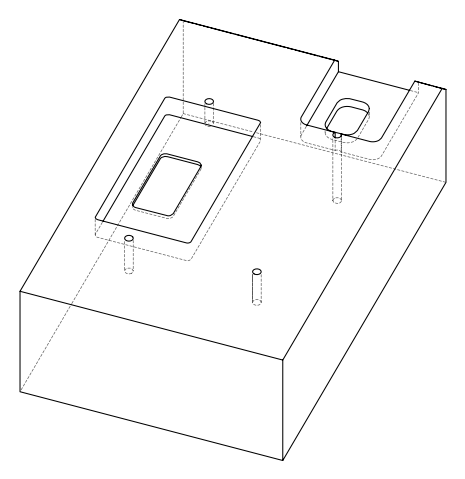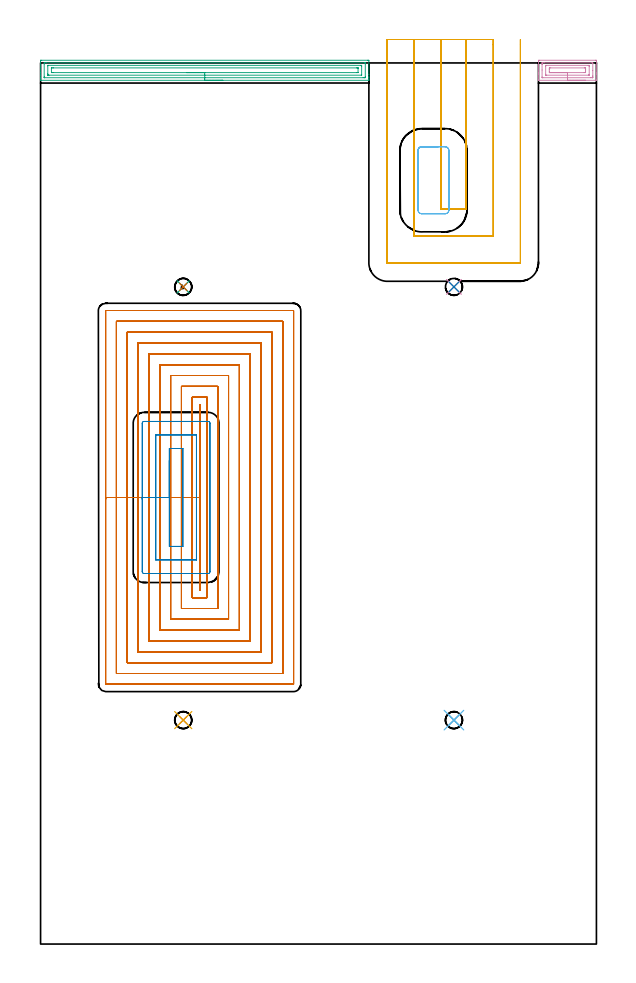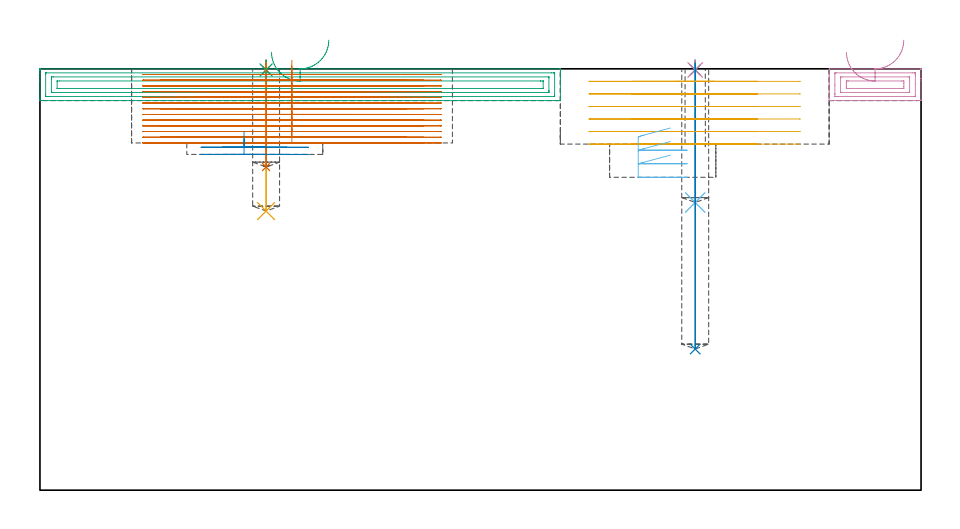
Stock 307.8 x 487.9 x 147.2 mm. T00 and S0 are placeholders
(PLAN: 14 operations, 5 tool changes, 132.1 min)
(1 SPOT_DRILL | STEP1POCKET | NXT0321_9005460120000 | 0.03 min | 1 mm3)
(2 SPOT_DRILL_1 | STEP1POCKET_1 | NXT0321_9005460120000 | 0.03 min | 3 mm3)
(3 SPOT_DRILL_2 | STEP1POCKET_2 | NXT0321_9005460120000 | 0.03 min | 1 mm3)
(4 SPOT_DRILL_3 | STEP1POCKET_3 | NXT0321_9005460120000 | 0.03 min | 1 mm3)
(5 DRILL_BLIND_HOLE_INTO_CENTER | STEP1POCKET | NXT0301_065 | 0.21 min | 3344 mm3)
(6 DRILL_BLIND_HOLE_INTO_CENTER_1 | STEP1POCKET_1 | NXT0301_065 | 0.2 min | 3136 mm3)
(7 DRILL_BLIND_HOLE_INTO_CENTER_2 | STEP1POCKET_2 | NXT0301_065 | 0.15 min | 2284 mm3)
(8 DRILL_BLIND_HOLE_INTO_CENTER_3 | STEP1POCKET_3 | NXT0301_065 | 0.4 min | 6663 mm3)
(9 AREA_MILL | FG_CHAMFER_SURFACE | UGT0205_001 | 6.08 min | 11586 mm3)
(10 AREA_MILL_1 | FG_CHAMFER_SURFACE_1 | UGT0205_001 | 1.29 min | 2365 mm3)
(11 MILL_OPEN_POCKET | POCKET_OPEN | UGT0201_136 | Follow Part, ap 5, ae 75% | 11.77 min | 296401 mm3)
(12 MILL_RECTANGULAR_POCKET | POCKET_RECTANGULAR_STRAIGHT | UGT0201_136 | Follow Part, ap 5, ae 75% | 1.01 min | 23120 mm3)
(13 MILL_RECTANGULAR_POCKET_1 | POCKET_RECTANGULAR_STRAIGHT_1 | NXT0201_009 | Follow Part, ap 2, ae 75% | 108.48 min | 623849 mm3)
(14 MILL_RECTANGULAR_POCKET_2 | POCKET_RECTANGULAR_STRAIGHT_2 | NXT0201_013 | Follow Part, ap 2.5, ae 75% | 2.44 min | 17775 mm3)
(TOOL NXT0321_9005460120000 | NC Spot Drill, 142deg, 12mm, Carbide, Uncoated | D12 PA142 FL30 Z2)
(TOOL NXT0301_065 | Carbide Drill 9.4mm [860.1-0940-075A1-MM 2214] | D9.4 PA140 FL98 Z2)
(TOOL UGT0205_001 | Chamfer Mill 20 x 3 x 45 deg. | D20 FL50 Z2)
(TOOL UGT0201_136 | Carbide End Mill 20.0 | D20 FL30 Z4)
(TOOL NXT0201_009 | ENDMILL 8mm [2P460-0800-NA 1630] | D8 FL26 Z6)
(TOOL NXT0201_013 | ENDMILL 10mm | D10 FL30 Z4)
(OP 1 SPOT_DRILL)
G17 G21 G94 G90
T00 M6
G54
G17 G0 G90 X79. Y124. S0 M3
G43 Z157.2 H0
G94 G81 G98 Z146.795 F250. R150.2
G80
M5
M2
(OP 2 SPOT_DRILL_1)
G17 G21 G94 G90
T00 M6
G54
G17 G0 G90 X228.9 Y124. S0 M3
G43 Z157.2 H0
G94 G81 G98 Z146.795 F250. R150.2
G80
M5
M2
(OP 3 SPOT_DRILL_2)
G17 G21 G94 G90
T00 M6
G54
G17 G0 G90 X79. Y363.9 S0 M3
G43 Z157.2 H0
G94 G81 G98 Z146.795 F250. R150.2
G80
M5
M2
(OP 4 SPOT_DRILL_3)
G17 G21 G94 G90
T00 M6
G54
G17 G0 G90 X228.9 Y363.9 S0 M3
G43 Z157.2 H0
G94 G81 G98 Z146.795 F250. R150.2
G80
M5
M2
(OP 5 DRILL_BLIND_HOLE_INTO_CENTER)
G17 G21 G94 G90
T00 M6
G54
G17 G0 G90 X79. Y124. S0 M3
G43 Z157.2 H1
G94 G81 G98 Z97.5 F250. R149.2
G80
M5
M2
(OP 6 DRILL_BLIND_HOLE_INTO_CENTER_1)
G17 G21 G94 G90
T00 M6
G54
G17 G0 G90 X228.9 Y124. S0 M3
G43 Z157.2 H1
G94 G81 G98 Z100.5 F250. R149.2
G80
M5
M2
(OP 7 DRILL_BLIND_HOLE_INTO_CENTER_2)
G17 G21 G94 G90
T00 M6
G54
G17 G0 G90 X79. Y363.9 S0 M3
G43 Z157.2 H1
G94 G81 G98 Z112.9 F250. R149.2
G80
M5
M2
(OP 8 DRILL_BLIND_HOLE_INTO_CENTER_3)
G17 G21 G94 G90
T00 M6
G54
G17 G0 G90 X228.9 Y363.9 S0 M3
G43 Z157.2 H1
G94 G81 G98 Z49.3 F250. R149.2
G80
M5
M2
(OP 9 AREA_MILL)
G17 G21 G94 G90
T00 M6
G54
G17 G0 G90 X100.9 Y478.3 S1061 M3
G43 Z157.2 H0
G94 G1 X100.862 Z156.328 F250.
X100.748 Z155.463
X100.559 Z154.612
X100.297 Z153.78
X99.963 Z152.974
X99.56 Z152.2
X99.092 Z151.464
X98.56 Z150.772
X97.971 Z150.129
X97.328 Z149.54
X96.636 Z149.008
X95.9 Z148.54
X95.126 Z148.137
X94.32 Z147.803
X93.488 Z147.541
X92.637 Z147.352
X91.772 Z147.238
X90.9 Z147.2
X0.178
X0.01 Y478.303 Z147.188
X0.004 Y478.343 Z147.148
X0.002 Y478.372 Z147.119
X0. Y478.802 Z146.698
Y479.115 Z146.385
Y479.826 Z145.67
Y481.075 Z144.422
Y482.509 Z142.987
X0.001 Y488.769 Z136.729
X0.003 Y489.391 Z136.107
X0.006 Y489.393 Z136.105
X0.625 Y489.4 Z136.1
X181.175
X181.441 Y489.397 Z136.102
X181.79 Y489.392 Z136.106
X181.8 Y489.038 Z136.459
Y481.614 Z143.881
Y480.181 Z145.315
Y479.826 Z145.67
Y479.115 Z146.385
Y478.802 Z146.698
X181.793 Y478.37 Z147.122
X181.79 Y478.302 Z147.188
X181.622 Y478.3 Z147.2
X90.9
Y479.714 Z145.786
X2.301 Y479.715 Z145.785
X2.079 Y479.719 Z145.781
X2.02 Y479.721 Z145.779
X2.01 Y479.733 Z145.767
X2.005 Y479.767 Z145.733
X2.002 Y479.826 Z145.674
X2. Y480.238 Z145.262
X2.001 Y487.392 Z138.108
X2.007 Y487.874 Z137.626
X2.01 Y487.971 Z137.529
X2.19 Y487.98 Z137.52
X2.302 Y487.984 Z137.516
X2.412 Y487.985 Z137.515
X3.195 Y487.986 Z137.514
X179.499 Y487.985 Z137.515
X179.722 Y487.981 Z137.519
X179.78 Y487.979 Z137.521
X179.79 Y487.967 Z137.533
X179.795 Y487.933 Z137.567
X179.798 Y487.874 Z137.626
X179.8 Y487.462 Z138.038
X179.799 Y480.308 Z145.192
X179.793 Y479.826 Z145.674
X179.79 Y479.729 Z145.771
X179.61 Y479.72 Z145.78
X179.498 Y479.716 Z145.784
X179.388 Y479.715 Z145.785
X178.605 Y479.714 Z145.786
X90.9
Y481.128 Z144.372
X4.685 Y481.129 Z144.371
X4.2 Y481.131 Z144.369
X4.039 Y481.134 Z144.366
X4.019 Y481.135 Z144.365
X4.01 Y481.175 Z144.325
X4.005 Y481.281 Z144.219
X4.002 Y481.414 Z144.086
X4. Y481.614 Z143.886
Y481.814 Z143.686
Y486.285 Z139.215
X4.004 Y486.486 Z139.014
X4.008 Y486.542 Z138.958
X4.012 Y486.566 Z138.934
X4.02 Y486.567 Z138.933
X4.079 Y486.57 Z138.93
X4.2 Y486.571 Z138.929
X177.115
X177.6 Y486.569 Z138.931
X177.761 Y486.566 Z138.934
X177.781 Y486.565 Z138.935
X177.79 Y486.525 Z138.975
X177.795 Y486.419 Z139.081
X177.798 Y486.286 Z139.214
X177.8 Y486.086 Z139.414
Y485.886 Z139.614
Y481.415 Z144.085
X177.796 Y481.215 Z144.285
X177.792 Y481.158 Z144.342
X177.788 Y481.134 Z144.366
X177.781 Y481.133 Z144.367
X177.721 Y481.13 Z144.37
X177.6 Y481.129 Z144.371
X90.9 Y481.128 Z144.372
Y482.543 Z142.957
X6.847
X6.022 Y482.55 Z142.95
X6.01 Y482.554 Z142.946
X6.005 Y482.576 Z142.924
X6.001 Y482.63 Z142.87
Y485.069 Z140.431
X6.005 Y485.123 Z140.377
X6.01 Y485.146 Z140.354
X6.028 Y485.151 Z140.349
X6.881 Y485.157 Z140.343
X6.915
X174.953
X175.778 Y485.15 Z140.35
X175.79 Y485.146 Z140.354
X175.795 Y485.124 Z140.376
X175.799 Y485.07 Z140.43
Y482.631 Z142.869
X175.795 Y482.577 Z142.923
X175.79 Y482.554 Z142.946
X175.773 Y482.549 Z142.951
X174.919 Y482.543 Z142.957
X174.885
X90.9
X90.028 Z142.995
X89.164 Z143.109
X88.312 Z143.298
X87.48 Z143.56
X86.674 Z143.894
X85.9 Z144.297
X85.164 Z144.766
X84.472 Z145.297
X83.829 Z145.886
X83.24 Z146.529
X82.709 Z147.222
X82.24 Z147.957
X81.837 Z148.731
X81.503 Z149.537
X81.241 Z150.369
X81.052 Z151.221
X80.938 Z152.086
X80.9 Z152.957
G0 Z157.2
M5
M2
(OP 10 AREA_MILL_1)
G17 G21 G94 G90
T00 M6
G54
G17 G0 G90 X301.75 Y478.3 S1061 M3
G43 Z157.2 H0
G94 G1 X301.712 Z156.328 F250.
X301.598 Z155.463
X301.409 Z154.612
X301.147 Z153.78
X300.813 Z152.974
X300.41 Z152.2
X299.941 Z151.464
X299.41 Z150.772
X298.821 Z150.129
X298.178 Z149.54
X297.486 Z149.008
X296.75 Z148.54
X295.976 Z148.137
X295.17 Z147.803
X294.338 Z147.541
X293.486 Z147.352
X292.622 Z147.238
X291.75 Z147.2
X275.785
X275.71 Y478.304 Z147.189
X275.706 Y478.333 Z147.161
X275.7 Y478.542 Z146.957
Y481.785 Z143.712
Y482.509 Z142.985
X275.701 Y488.769 Z136.727
X275.702 Y489.299 Z136.197
X275.706 Y489.391 Z136.105
X276.228 Y489.4 Z136.1
X307.272
X307.536 Y489.397 Z136.101
X307.79 Y489.391 Z136.105
X307.8 Y489.13 Z136.366
Y482.509 Z142.985
Y481.785 Z143.712
Y481.614 Z143.883
Y478.541 Z146.957
X307.794 Y478.333 Z147.161
X307.79 Y478.304 Z147.189
X307.715 Y478.3 Z147.2
X291.75
Y479.714 Z145.786
X278.112 Y479.715 Z145.785
X278.002 Y479.717 Z145.783
X277.892 Y479.721 Z145.779
X277.71 Y479.731 Z145.769
X277.707 Y479.826 Z145.674
X277.701 Y480.129 Z145.371
X277.7 Y484.002 Z141.498
Y486.98 Z138.52
X277.701 Y487.284 Z138.216
X277.707 Y487.874 Z137.626
X277.71 Y487.95 Z137.55
X277.716 Y487.979 Z137.521
X277.782 Y487.982 Z137.518
X277.893 Y487.985 Z137.515
X278.002
X278.779 Y487.986 Z137.514
X305.388 Y487.985 Z137.515
X305.498 Y487.983 Z137.517
X305.608 Y487.979 Z137.521
X305.79 Y487.969 Z137.531
X305.793 Y487.874 Z137.626
X305.798 Y487.571 Z137.929
X305.8 Y483.698 Z141.802
Y480.72 Z144.78
X305.799 Y480.416 Z145.084
X305.793 Y479.826 Z145.674
X305.79 Y479.75 Z145.75
X305.784 Y479.721 Z145.779
X305.718 Y479.718 Z145.782
X305.607 Y479.715 Z145.785
X305.498
X304.721 Y479.714 Z145.786
X291.75
Y481.128 Z144.372
X280.257 Y481.129 Z144.371
X279.776 Y481.133 Z144.367
X279.717 Y481.135 Z144.365
X279.705 Y481.384 Z144.116
X279.701 Y481.537 Z143.963
X279.7 Y481.614 Z143.886
Y486.162 Z139.338
X279.702 Y486.239 Z139.261
X279.71 Y486.392 Z139.108
X279.725 Y486.565 Z138.935
X279.776 Y486.567 Z138.933
X280.182 Y486.571 Z138.929
X303.243
X303.724 Y486.567 Z138.933
X303.783 Y486.565 Z138.935
X303.794 Y486.316 Z139.184
X303.799 Y486.163 Z139.337
X303.8 Y486.086 Z139.414
Y481.538 Z143.962
X303.798 Y481.461 Z144.039
X303.79 Y481.307 Z144.193
X303.775 Y481.135 Z144.365
X303.724 Y481.133 Z144.367
X303.318 Y481.129 Z144.371
X291.75 Y481.128 Z144.372
Y482.543 Z142.957
X282.403
X281.999 Y482.546 Z142.954
X281.797 Y482.55 Z142.95
X281.71 Y482.554 Z142.946
X281.708 Y482.625 Z142.875
X281.701 Y483.251 Z142.249
X281.7 Y484.297 Z141.203
X281.704 Y485.036 Z140.464
X281.71 Y485.14 Z140.36
X281.798 Y485.15 Z140.35
X282.471 Y485.157 Z140.343
X301.097
X301.501 Y485.154 Z140.346
X301.703 Y485.15 Z140.35
X301.79 Y485.146 Z140.354
X301.792 Y485.075 Z140.425
X301.799 Y484.449 Z141.051
Y483.403 Z142.097
X301.795 Y482.664 Z142.836
X301.79 Y482.56 Z142.94
X301.702 Y482.55 Z142.95
X301.029 Y482.543 Z142.957
X291.75
X290.878 Z142.995
X290.013 Z143.109
X289.162 Z143.298
X288.33 Z143.56
X287.524 Z143.894
X286.75 Z144.297
X286.014 Z144.766
X285.322 Z145.297
X284.679 Z145.886
X284.09 Z146.529
X283.558 Z147.222
X283.09 Z147.957
X282.687 Z148.731
X282.353 Z149.537
X282.091 Z150.369
X281.902 Z151.221
X281.788 Z152.086
X281.75 Z152.957
G0 Z157.2
M5
M2
(OP 11 MILL_OPEN_POCKET)
G17 G21 G94 G90
T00 M6
G54
G17 G0 G90 X221.8 Y500.9 S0 M3
G43 Z157.2 H0
Z142.817
G94 G1 Y497.9 F250.
Y407. F500.
X235.7
Y497.9
Y500.9 F250.
X206.8
Y497.9
Y392. F500.
X250.7
Y497.9
Y500.9 F250.
X191.8
Y497.9
Y377.3 F500.
G3 X192.1 Y377. R0.3
G1 X265.4
G3 X265.7 Y377.3 R0.3
G1 Y497.9
Y500.9 F250.
G0 X221.8 Z138.433
G1 Y497.9
Y407. F500.
X235.7
Y497.9
Y500.9 F250.
X206.8
Y497.9
Y392. F500.
X250.7
Y497.9
Y500.9 F250.
X191.8
Y497.9
Y377.3 F500.
G3 X192.1 Y377. R0.3
G1 X265.4
G3 X265.7 Y377.3 R0.3
G1 Y497.9
Y500.9 F250.
G0 X221.8 Z134.05
G1 Y497.9
Y407. F500.
X235.7
Y497.9
Y500.9 F250.
X206.8
Y497.9
Y392. F500.
X250.7
Y497.9
Y500.9 F250.
X191.8
Y497.9
Y377.3 F500.
G3 X192.1 Y377. R0.3
G1 X265.4
G3 X265.7 Y377.3 R0.3
G1 Y497.9
Y500.9 F250.
G0 X221.8 Z129.667
G1 Y497.9
Y407. F500.
X235.7
Y497.9
Y500.9 F250.
X206.8
Y497.9
Y392. F500.
X250.7
Y497.9
Y500.9 F250.
X191.8
Y497.9
Y377.3 F500.
G3 X192.1 Y377. R0.3
G1 X265.4
G3 X265.7 Y377.3 R0.3
G1 Y497.9
Y500.9 F250.
G0 X221.8 Z125.283
G1 Y497.9
Y407. F500.
X235.7
Y497.9
Y500.9 F250.
X206.8
Y497.9
Y392. F500.
X250.7
Y497.9
Y500.9 F250.
X191.8
Y497.9
Y377.3 F500.
G3 X192.1 Y377. R0.3
G1 X265.4
G3 X265.7 Y377.3 R0.3
G1 Y497.9
Y500.9 F250.
G0 X221.8 Z120.9
G1 Y497.9
Y407. F500.
X235.7
Y497.9
Y500.9 F250.
X206.8
Y497.9
Y392. F500.
X250.7
Y497.9
Y500.9 F250.
X191.8
Y497.9
Y377.3 F500.
G3 X192.1 Y377. R0.3
G1 X265.4
G3 X265.7 Y377.3 R0.3
G1 Y497.9
Y500.9 F250.
G0 Z157.2
M5
M2
(OP 12 MILL_RECTANGULAR_POCKET)
G17 G21 G94 G90
T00 M6
G54
G17 G0 G90 X220.224 Y441.5 S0 M3
G43 Z157.2 H0
Z126.512
G94 G1 X210.955 Z124.029 F250.
X210.583 Y441.441 Z123.928
X210.228 Y441.316 Z123.827
X209.901 Y441.13 Z123.726
X209.612 Y440.888 Z123.625
X209.37 Y440.599 Z123.524
X209.184 Y440.272 Z123.423
X209.059 Y439.917 Z123.322
X209. Y439.545 Z123.222
Y422.95 Z118.775
Y406.5 F500.
G3 X211.1 Y404.4 R2.1
G1 X224.
G3 X226.1 Y406.5 R2.1
G1 Y439.4
G3 X224. Y441.5 R2.1
G1 X211.1
G3 X209. Y439.4 R2.1
G1 Y422.95
Y421.95
G0 X220.224 Y441.5 Z121.775
G1 X210.955 Z119.291 F250.
X210.583 Y441.441 Z119.19
X210.228 Y441.316 Z119.089
X209.901 Y441.13 Z118.989
X209.612 Y440.888 Z118.888
X209.37 Y440.599 Z118.787
X209.184 Y440.272 Z118.686
X209.059 Y439.917 Z118.585
X209. Y439.545 Z118.484
Y422.95 Z114.037
Y406.5 F500.
G3 X211.1 Y404.4 R2.1
G1 X224.
G3 X226.1 Y406.5 R2.1
G1 Y439.4
G3 X224. Y441.5 R2.1
G1 X211.1
G3 X209. Y439.4 R2.1
G1 Y422.95
Y421.95
G0 X220.224 Y441.5 Z117.037
G1 X210.955 Z114.554 F250.
X210.583 Y441.441 Z114.453
X210.228 Y441.316 Z114.352
X209.901 Y441.13 Z114.251
X209.612 Y440.888 Z114.15
X209.37 Y440.599 Z114.049
X209.184 Y440.272 Z113.948
X209.059 Y439.917 Z113.848
X209. Y439.545 Z113.747
Y422.95 Z109.3
Y406.5 F500.
G3 X211.1 Y404.4 R2.1
G1 X224.
G3 X226.1 Y406.5 R2.1
G1 Y439.4
G3 X224. Y441.5 R2.1
G1 X211.1
G3 X209. Y439.4 R2.1
G1 Y422.95
Y421.95
G0 Z157.2
M5
M2
(OP 13 MILL_RECTANGULAR_POCKET_1)
G17 G21 G94 G90
T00 M6
G54
G17 G0 G90 X88. Y265.932 S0 M3
G43 Z157.2 H1
Z150.2
G94 G1 Y247.3 Z145.208 F250.
Y195.8 F500.
X88.1
Y298.8
X88.
Y247.3
X84.
Y191.8
X92.1
Y302.8
X84.
Y247.3
X78.
Y185.8
X98.1
Y308.8
X78.
Y247.3
X72.
Y179.8
X104.1
Y314.8
X72.
Y247.3
X66.
Y173.8
X110.1
Y320.8
X66.
Y247.3
X60.
Y167.8
X116.1
Y326.8
X60.
Y247.3
X54.
Y161.8
X122.1
Y332.8
X54.
Y247.3
X48.
Y155.8
X128.1
Y338.8
X48.
Y247.3
X42.
Y149.8
X134.1
Y344.8
X42.
Y247.3
X36.
Y143.9
X36.005 Y143.845
X36.045 Y143.805
X36.1 Y143.8
X140.
X140.055 Y143.805
X140.095 Y143.845
X140.1 Y143.9
Y350.7
X140.095 Y350.755
X140.055 Y350.795
X140. Y350.8
X36.1
X36.045 Y350.795
X36.005 Y350.755
X36. Y350.7
Y247.3
Y246.3
G0 X88. Y265.932 Z148.208
G1 Y247.3 Z143.215 F250.
Y195.8 F500.
X88.1
Y298.8
X88.
Y247.3
X84.
Y191.8
X92.1
Y302.8
X84.
Y247.3
X78.
Y185.8
X98.1
Y308.8
X78.
Y247.3
X72.
Y179.8
X104.1
Y314.8
X72.
Y247.3
X66.
Y173.8
X110.1
Y320.8
X66.
Y247.3
X60.
Y167.8
X116.1
Y326.8
X60.
Y247.3
X54.
Y161.8
X122.1
Y332.8
X54.
Y247.3
X48.
Y155.8
X128.1
Y338.8
X48.
Y247.3
X42.
Y149.8
X134.1
Y344.8
X42.
Y247.3
X36.
Y143.9
X36.005 Y143.845
X36.045 Y143.805
X36.1 Y143.8
X140.
X140.055 Y143.805
X140.095 Y143.845
X140.1 Y143.9
Y350.7
X140.095 Y350.755
X140.055 Y350.795
X140. Y350.8
X36.1
X36.045 Y350.795
X36.005 Y350.755
X36. Y350.7
Y247.3
Y246.3
G0 X88. Y265.932 Z146.215
G1 Y247.3 Z141.223 F250.
Y195.8 F500.
X88.1
Y298.8
X88.
Y247.3
X84.
Y191.8
X92.1
Y302.8
X84.
Y247.3
X78.
Y185.8
X98.1
Y308.8
X78.
Y247.3
X72.
Y179.8
X104.1
Y314.8
X72.
Y247.3
X66.
Y173.8
X110.1
Y320.8
X66.
Y247.3
X60.
Y167.8
X116.1
Y326.8
X60.
Y247.3
X54.
Y161.8
X122.1
Y332.8
X54.
Y247.3
X48.
Y155.8
X128.1
Y338.8
X48.
Y247.3
X42.
Y149.8
X134.1
Y344.8
X42.
Y247.3
X36.
Y143.9
X36.005 Y143.845
X36.045 Y143.805
X36.1 Y143.8
X140.
X140.055 Y143.805
X140.095 Y143.845
X140.1 Y143.9
Y350.7
X140.095 Y350.755
X140.055 Y350.795
X140. Y350.8
X36.1
X36.045 Y350.795
X36.005 Y350.755
X36. Y350.7
Y247.3
Y246.3
G0 X88. Y265.932 Z144.223
G1 Y247.3 Z139.231 F250.
Y195.8 F500.
X88.1
Y298.8
X88.
Y247.3
X84.
Y191.8
X92.1
Y302.8
X84.
Y247.3
X78.
Y185.8
X98.1
Y308.8
X78.
Y247.3
X72.
Y179.8
X104.1
Y314.8
X72.
Y247.3
X66.
Y173.8
X110.1
Y320.8
X66.
Y247.3
X60.
Y167.8
X116.1
Y326.8
X60.
Y247.3
X54.
Y161.8
X122.1
Y332.8
X54.
Y247.3
X48.
Y155.8
X128.1
Y338.8
X48.
Y247.3
X42.
Y149.8
X134.1
Y344.8
X42.
Y247.3
X36.
Y143.9
X36.005 Y143.845
X36.045 Y143.805
X36.1 Y143.8
X140.
X140.055 Y143.805
X140.095 Y143.845
X140.1 Y143.9
Y350.7
X140.095 Y350.755
X140.055 Y350.795
X140. Y350.8
X36.1
X36.045 Y350.795
X36.005 Y350.755
X36. Y350.7
Y247.3
Y246.3
G0 X88. Y265.932 Z142.231
G1 Y247.3 Z137.238 F250.
Y195.8 F500.
X88.1
Y298.8
X88.
Y247.3
X84.
Y191.8
X92.1
Y302.8
X84.
Y247.3
X78.
Y185.8
X98.1
Y308.8
X78.
Y247.3
X72.
Y179.8
X104.1
Y314.8
X72.
Y247.3
X66.
Y173.8
X110.1
Y320.8
X66.
Y247.3
X60.
Y167.8
X116.1
Y326.8
X60.
Y247.3
X54.
Y161.8
X122.1
Y332.8
X54.
Y247.3
X48.
Y155.8
X128.1
Y338.8
X48.
Y247.3
X42.
Y149.8
X134.1
Y344.8
X42.
Y247.3
X36.
Y143.9
X36.005 Y143.845
X36.045 Y143.805
X36.1 Y143.8
X140.
X140.055 Y143.805
X140.095 Y143.845
X140.1 Y143.9
Y350.7
X140.095 Y350.755
X140.055 Y350.795
X140. Y350.8
X36.1
X36.045 Y350.795
X36.005 Y350.755
X36. Y350.7
Y247.3
Y246.3
G0 X88. Y265.932 Z140.238
G1 Y247.3 Z135.246 F250.
Y195.8 F500.
X88.1
Y298.8
X88.
Y247.3
X84.
Y191.8
X92.1
Y302.8
X84.
Y247.3
X78.
Y185.8
X98.1
Y308.8
X78.
Y247.3
X72.
Y179.8
X104.1
Y314.8
X72.
Y247.3
X66.
Y173.8
X110.1
Y320.8
X66.
Y247.3
X60.
Y167.8
X116.1
Y326.8
X60.
Y247.3
X54.
Y161.8
X122.1
Y332.8
X54.
Y247.3
X48.
Y155.8
X128.1
Y338.8
X48.
Y247.3
X42.
Y149.8
X134.1
Y344.8
X42.
Y247.3
X36.
Y143.9
X36.005 Y143.845
X36.045 Y143.805
X36.1 Y143.8
X140.
X140.055 Y143.805
X140.095 Y143.845
X140.1 Y143.9
Y350.7
X140.095 Y350.755
X140.055 Y350.795
X140. Y350.8
X36.1
X36.045 Y350.795
X36.005 Y350.755
X36. Y350.7
Y247.3
Y246.3
G0 X88. Y265.932 Z138.246
G1 Y247.3 Z133.254 F250.
Y195.8 F500.
X88.1
Y298.8
X88.
Y247.3
X84.
Y191.8
X92.1
Y302.8
X84.
Y247.3
X78.
Y185.8
X98.1
Y308.8
X78.
Y247.3
X72.
Y179.8
X104.1
Y314.8
X72.
Y247.3
X66.
Y173.8
X110.1
Y320.8
X66.
Y247.3
X60.
Y167.8
X116.1
Y326.8
X60.
Y247.3
X54.
Y161.8
X122.1
Y332.8
X54.
Y247.3
X48.
Y155.8
X128.1
Y338.8
X48.
Y247.3
X42.
Y149.8
X134.1
Y344.8
X42.
Y247.3
X36.
Y143.9
X36.005 Y143.845
X36.045 Y143.805
X36.1 Y143.8
X140.
X140.055 Y143.805
X140.095 Y143.845
X140.1 Y143.9
Y350.7
X140.095 Y350.755
X140.055 Y350.795
X140. Y350.8
X36.1
X36.045 Y350.795
X36.005 Y350.755
X36. Y350.7
Y247.3
Y246.3
G0 X88. Y265.932 Z136.254
G1 Y247.3 Z131.261 F250.
Y195.8 F500.
X88.1
Y298.8
X88.
Y247.3
X84.
Y191.8
X92.1
Y302.8
X84.
Y247.3
X78.
Y185.8
X98.1
Y308.8
X78.
Y247.3
X72.
Y179.8
X104.1
Y314.8
X72.
Y247.3
X66.
Y173.8
X110.1
Y320.8
X66.
Y247.3
X60.
Y167.8
X116.1
Y326.8
X60.
Y247.3
X54.
Y161.8
X122.1
Y332.8
X54.
Y247.3
X48.
Y155.8
X128.1
Y338.8
X48.
Y247.3
X42.
Y149.8
X134.1
Y344.8
X42.
Y247.3
X36.
Y143.9
X36.005 Y143.845
X36.045 Y143.805
X36.1 Y143.8
X140.
X140.055 Y143.805
X140.095 Y143.845
X140.1 Y143.9
Y350.7
X140.095 Y350.755
X140.055 Y350.795
X140. Y350.8
X36.1
X36.045 Y350.795
X36.005 Y350.755
X36. Y350.7
Y247.3
Y246.3
G0 X88. Y265.932 Z134.261
G1 Y247.3 Z129.269 F250.
Y195.8 F500.
X88.1
Y298.8
X88.
Y247.3
X84.
Y191.8
X92.1
Y302.8
X84.
Y247.3
X78.
Y185.8
X98.1
Y308.8
X78.
Y247.3
X72.
Y179.8
X104.1
Y314.8
X72.
Y247.3
X66.
Y173.8
X110.1
Y320.8
X66.
Y247.3
X60.
Y167.8
X116.1
Y326.8
X60.
Y247.3
X54.
Y161.8
X122.1
Y332.8
X54.
Y247.3
X48.
Y155.8
X128.1
Y338.8
X48.
Y247.3
X42.
Y149.8
X134.1
Y344.8
X42.
Y247.3
X36.
Y143.9
X36.005 Y143.845
X36.045 Y143.805
X36.1 Y143.8
X140.
X140.055 Y143.805
X140.095 Y143.845
X140.1 Y143.9
Y350.7
X140.095 Y350.755
X140.055 Y350.795
X140. Y350.8
X36.1
X36.045 Y350.795
X36.005 Y350.755
X36. Y350.7
Y247.3
Y246.3
G0 X88. Y265.932 Z132.269
G1 Y247.3 Z127.277 F250.
Y195.8 F500.
X88.1
Y298.8
X88.
Y247.3
X84.
Y191.8
X92.1
Y302.8
X84.
Y247.3
X78.
Y185.8
X98.1
Y308.8
X78.
Y247.3
X72.
Y179.8
X104.1
Y314.8
X72.
Y247.3
X66.
Y173.8
X110.1
Y320.8
X66.
Y247.3
X60.
Y167.8
X116.1
Y326.8
X60.
Y247.3
X54.
Y161.8
X122.1
Y332.8
X54.
Y247.3
X48.
Y155.8
X128.1
Y338.8
X48.
Y247.3
X42.
Y149.8
X134.1
Y344.8
X42.
Y247.3
X36.
Y143.9
X36.005 Y143.845
X36.045 Y143.805
X36.1 Y143.8
X140.
X140.055 Y143.805
X140.095 Y143.845
X140.1 Y143.9
Y350.7
X140.095 Y350.755
X140.055 Y350.795
X140. Y350.8
X36.1
X36.045 Y350.795
X36.005 Y350.755
X36. Y350.7
Y247.3
Y246.3
G0 X88. Y265.932 Z130.277
G1 Y247.3 Z125.285 F250.
Y195.8 F500.
X88.1
Y298.8
X88.
Y247.3
X84.
Y191.8
X92.1
Y302.8
X84.
Y247.3
X78.
Y185.8
X98.1
Y308.8
X78.
Y247.3
X72.
Y179.8
X104.1
Y314.8
X72.
Y247.3
X66.
Y173.8
X110.1
Y320.8
X66.
Y247.3
X60.
Y167.8
X116.1
Y326.8
X60.
Y247.3
X54.
Y161.8
X122.1
Y332.8
X54.
Y247.3
X48.
Y155.8
X128.1
Y338.8
X48.
Y247.3
X42.
Y149.8
X134.1
Y344.8
X42.
Y247.3
X36.
Y143.9
X36.005 Y143.845
X36.045 Y143.805
X36.1 Y143.8
X140.
X140.055 Y143.805
X140.095 Y143.845
X140.1 Y143.9
Y350.7
X140.095 Y350.755
X140.055 Y350.795
X140. Y350.8
X36.1
X36.045 Y350.795
X36.005 Y350.755
X36. Y350.7
Y247.3
Y246.3
G0 X88. Y265.932 Z128.285
G1 Y247.3 Z123.292 F250.
Y195.8 F500.
X88.1
Y298.8
X88.
Y247.3
X84.
Y191.8
X92.1
Y302.8
X84.
Y247.3
X78.
Y185.8
X98.1
Y308.8
X78.
Y247.3
X72.
Y179.8
X104.1
Y314.8
X72.
Y247.3
X66.
Y173.8
X110.1
Y320.8
X66.
Y247.3
X60.
Y167.8
X116.1
Y326.8
X60.
Y247.3
X54.
Y161.8
X122.1
Y332.8
X54.
Y247.3
X48.
Y155.8
X128.1
Y338.8
X48.
Y247.3
X42.
Y149.8
X134.1
Y344.8
X42.
Y247.3
X36.
Y143.9
X36.005 Y143.845
X36.045 Y143.805
X36.1 Y143.8
X140.
X140.055 Y143.805
X140.095 Y143.845
X140.1 Y143.9
Y350.7
X140.095 Y350.755
X140.055 Y350.795
X140. Y350.8
X36.1
X36.045 Y350.795
X36.005 Y350.755
X36. Y350.7
Y247.3
Y246.3
G0 X88. Y265.932 Z126.292
G1 Y247.3 Z121.3 F250.
Y195.8 F500.
X88.1
Y298.8
X88.
Y247.3
X84.
Y191.8
X92.1
Y302.8
X84.
Y247.3
X78.
Y185.8
X98.1
Y308.8
X78.
Y247.3
X72.
Y179.8
X104.1
Y314.8
X72.
Y247.3
X66.
Y173.8
X110.1
Y320.8
X66.
Y247.3
X60.
Y167.8
X116.1
Y326.8
X60.
Y247.3
X54.
Y161.8
X122.1
Y332.8
X54.
Y247.3
X48.
Y155.8
X128.1
Y338.8
X48.
Y247.3
X42.
Y149.8
X134.1
Y344.8
X42.
Y247.3
X36.
Y143.9
X36.005 Y143.845
X36.045 Y143.805
X36.1 Y143.8
X140.
X140.055 Y143.805
X140.095 Y143.845
X140.1 Y143.9
Y350.7
X140.095 Y350.755
X140.055 Y350.795
X140. Y350.8
X36.1
X36.045 Y350.795
X36.005 Y350.755
X36. Y350.7
Y247.3
Y246.3
G0 Z157.2
M5
M2
(OP 14 MILL_RECTANGULAR_POCKET_2)
G17 G21 G94 G90
T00 M6
G54
G17 G0 G90 X71.3 Y267.795 S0 M3
G43 Z157.2 H0
Z125.283
G94 G1 Y247.3 Z119.792 F250.
Y220.2 F500.
X78.8
Y274.4
X71.3
Y247.3
X63.8
Y212.7
X86.3
Y281.9
X63.8
Y247.3
X56.3
Y206.2
G3 X57.3 Y205.2 R1.
G1 X92.8
G3 X93.8 Y206.2 R1.
G1 Y288.4
G3 X92.8 Y289.4 R1.
G1 X57.3
G3 X56.3 Y288.4 R1.
G1 Y247.3
Y246.3
G0 X71.3 Y267.795 Z122.792
G1 Y247.3 Z117.3 F250.
Y220.2 F500.
X78.8
Y274.4
X71.3
Y247.3
X63.8
Y212.7
X86.3
Y281.9
X63.8
Y247.3
X56.3
Y206.2
G3 X57.3 Y205.2 R1.
G1 X92.8
G3 X93.8 Y206.2 R1.
G1 Y288.4
G3 X92.8 Y289.4 R1.
G1 X57.3
G3 X56.3 Y288.4 R1.
G1 Y247.3
Y246.3
G0 Z157.2
M5
M2
